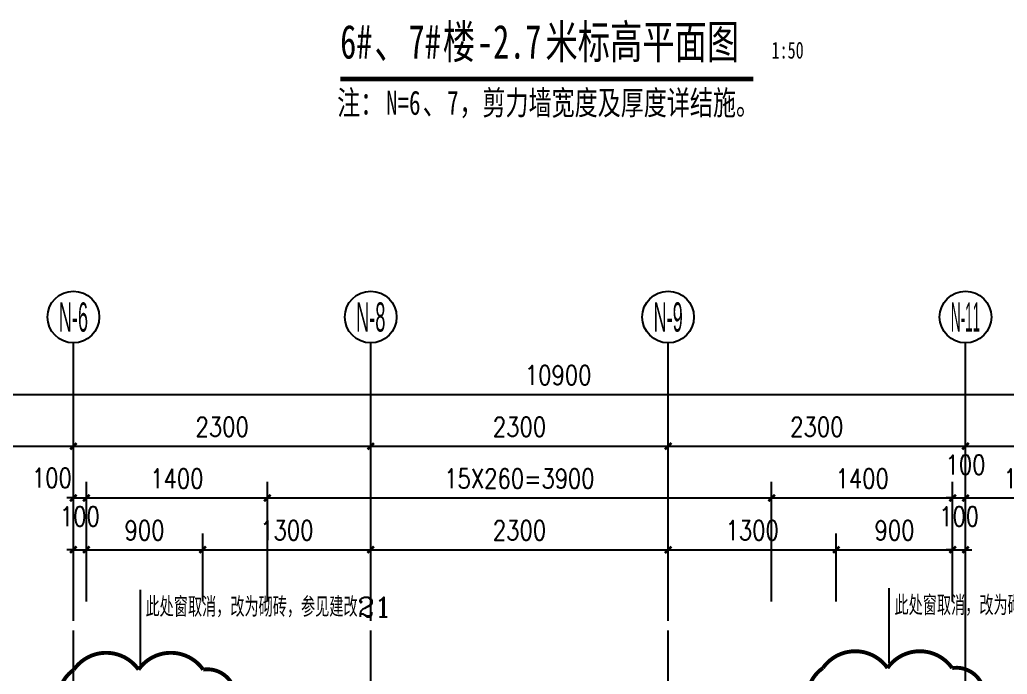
# Model space of a CAD drawing. Extents: x 718358 to 1668613, y -348838 to -159582.
# Drawn here: x 767048 to 774686, y -188466 to -183403 of the extents above; entities that cross this region are included whole.
import ezdxf
from ezdxf.enums import TextEntityAlignment as Align

# ---------------------------------------------------------------- set-up
doc = ezdxf.new("R2010")
doc.units = 0
doc.header["$LTSCALE"] = 1000
doc.linetypes.add('DOTE', pattern=[2.42, 2, -0.2, 0.02, -0.2])
for name, color, linetype in [('变更', 6, 'Continuous'), ('建-尺寸', 73, 'Continuous'), ('建-符号', 3, 'Continuous'), ('建-符号说明', 7, 'Continuous'), ('建-轴标', 3, 'Continuous'), ('建-轴网', 14, 'DOTE')]:
    doc.layers.add(name, color=color, linetype=linetype)
doc.styles.add('_TCH_AXIS', font='gt宽度调整.shx', dxfattribs={"bigfont": 'gt国标汉字.shx'})
doc.styles.add('_TCH_LABEL', font='COMPLEX', dxfattribs={"bigfont": 'GBCBIG'})
doc.styles.add('DIM_FONT', font='SIMPLEX.shx', dxfattribs={"width": 0.8, "bigfont": 'GBCBIG.shx'})
doc.styles.add('黑体字', font='simhei.ttf', dxfattribs={"width": 0.7})
doc.dimstyles.new('DIMN50', dxfattribs={"dimscale": 0.5, "dimtxt": 300, "dimasz": 100, "dimexe": 250, "dimexo": 300, "dimgap": 150, "dimtad": 1, "dimdec": 0, "dimzin": 0, "dimdsep": 46, "dimtxsty": 'DIM_FONT', "dimblk": 'ARCHTICK', "dimcen": 0.09, "dimdle": 1, "dimclrt": 7, "dimazin": 2, "dimtfac": 1, "dimtdec": 0, "dimtix": 1, "dimtmove": 2, "dimatfit": 3, "dimldrblk": 'ARCHTICK', "dimfxl": 1, "dimtolj": 1, "dimtzin": 0, "dimarcsym": 0})

# ---------------------------------------------------------------- blocks, each defined once
blk = doc.blocks.new('_ArchTick')
at = {"color": 0, "linetype": 'ByBlock', "const_width": 0.4}
blk.add_lwpolyline([(-0.5, -0.5), (0.5, 0.5)], dxfattribs=at)
blk = doc.blocks.new('*D1265')
at = {"layer": 'Defpoints', "color": 0, "transparency": 16777216}
for p in [(776662.9, -186302.4), (765762.8, -188052.4), (776662.9, -188052.4)]:
    blk.add_point(p, dxfattribs=at)
at = {"layer": '建-尺寸', "color": 0, "lineweight": -2, "transparency": 16777216}
for p, q in [((765762.8, -187902.4), (765762.8, -186177.4)), ((776662.9, -187902.4), (776662.9, -186177.4)), ((765762.3, -186302.4), (776663.4, -186302.4))]:
    blk.add_line(p, q, dxfattribs=at)
at = {"layer": '建-尺寸', "color": 0, "lineweight": -2, "transparency": 16777216, "xscale": 50, "yscale": 50, "zscale": 50, "rotation": 180}
blk.add_blockref('_ArchTick', (765762.8, -186302.4), dxfattribs=at)
at = {"layer": '建-尺寸', "color": 0, "lineweight": -2, "transparency": 16777216, "xscale": 50, "yscale": 50, "zscale": 50}
blk.add_blockref('_ArchTick', (776662.9, -186302.4), dxfattribs=at)
at = {"layer": '建-尺寸', "color": 7, "transparency": 16777216, "insert": (771212.9, -186152.4), "char_height": 150, "attachment_point": 5, "style": 'DIM_FONT'}
blk.add_mtext('\\A1;10900', dxfattribs=at)
blk = doc.blocks.new('*D1266')
at = {"layer": 'Defpoints', "color": 0, "transparency": 16777216}
for p in [(776662.9, -186702.4), (774362.8, -188052.4), (776662.9, -188052.4)]:
    blk.add_point(p, dxfattribs=at)
at = {"layer": '建-尺寸', "color": 0, "lineweight": -2, "transparency": 16777216}
for p, q in [((774362.8, -187902.4), (774362.8, -186577.4)), ((776662.9, -187902.4), (776662.9, -186577.4)), ((774362.3, -186702.4), (776663.4, -186702.4))]:
    blk.add_line(p, q, dxfattribs=at)
at = {"layer": '建-尺寸', "color": 0, "lineweight": -2, "transparency": 16777216, "xscale": 50, "yscale": 50, "zscale": 50, "rotation": 180}
blk.add_blockref('_ArchTick', (774362.8, -186702.4), dxfattribs=at)
at = {"layer": '建-尺寸', "color": 0, "lineweight": -2, "transparency": 16777216, "xscale": 50, "yscale": 50, "zscale": 50}
blk.add_blockref('_ArchTick', (776662.9, -186702.4), dxfattribs=at)
at = {"layer": '建-尺寸', "color": 7, "transparency": 16777216, "insert": (775512.9, -186552.4), "char_height": 150, "attachment_point": 5, "style": 'DIM_FONT'}
blk.add_mtext('\\A1;2300', dxfattribs=at)
blk = doc.blocks.new('*D1267')
at = {"layer": 'Defpoints', "color": 0, "transparency": 16777216}
for p in [(774362.8, -186702.4), (772063.2, -188052.4), (774362.8, -188052.4)]:
    blk.add_point(p, dxfattribs=at)
at = {"layer": '建-尺寸', "color": 0, "lineweight": -2, "transparency": 16777216}
for p, q in [((772063.2, -187902.4), (772063.2, -186577.4)), ((774362.8, -187902.4), (774362.8, -186577.4)), ((772062.7, -186702.4), (774363.3, -186702.4))]:
    blk.add_line(p, q, dxfattribs=at)
at = {"layer": '建-尺寸', "color": 0, "lineweight": -2, "transparency": 16777216, "xscale": 50, "yscale": 50, "zscale": 50, "rotation": 180}
blk.add_blockref('_ArchTick', (772063.2, -186702.4), dxfattribs=at)
at = {"layer": '建-尺寸', "color": 0, "lineweight": -2, "transparency": 16777216, "xscale": 50, "yscale": 50, "zscale": 50}
blk.add_blockref('_ArchTick', (774362.8, -186702.4), dxfattribs=at)
at = {"layer": '建-尺寸', "color": 7, "transparency": 16777216, "insert": (773213, -186552.4), "char_height": 150, "attachment_point": 5, "style": 'DIM_FONT'}
blk.add_mtext('\\A1;2300', dxfattribs=at)
blk = doc.blocks.new('*D1268')
at = {"layer": 'Defpoints', "color": 0, "transparency": 16777216}
for p in [(772063.2, -186702.4), (769762.8, -188052.4), (772063.2, -188052.4)]:
    blk.add_point(p, dxfattribs=at)
at = {"layer": '建-尺寸', "color": 0, "lineweight": -2, "transparency": 16777216}
for p, q in [((769762.8, -187902.4), (769762.8, -186577.4)), ((772063.2, -187902.4), (772063.2, -186577.4)), ((769762.3, -186702.4), (772063.7, -186702.4))]:
    blk.add_line(p, q, dxfattribs=at)
at = {"layer": '建-尺寸', "color": 0, "lineweight": -2, "transparency": 16777216, "xscale": 50, "yscale": 50, "zscale": 50, "rotation": 180}
blk.add_blockref('_ArchTick', (769762.8, -186702.4), dxfattribs=at)
at = {"layer": '建-尺寸', "color": 0, "lineweight": -2, "transparency": 16777216, "xscale": 50, "yscale": 50, "zscale": 50}
blk.add_blockref('_ArchTick', (772063.2, -186702.4), dxfattribs=at)
at = {"layer": '建-尺寸', "color": 7, "transparency": 16777216, "insert": (770913, -186552.4), "char_height": 150, "attachment_point": 5, "style": 'DIM_FONT'}
blk.add_mtext('\\A1;2300', dxfattribs=at)
blk = doc.blocks.new('*D1269')
at = {"layer": 'Defpoints', "color": 0, "transparency": 16777216}
for p in [(769762.8, -186702.4), (767462.9, -188052.4), (769762.8, -188052.4)]:
    blk.add_point(p, dxfattribs=at)
at = {"layer": '建-尺寸', "color": 0, "lineweight": -2, "transparency": 16777216}
for p, q in [((767462.9, -187902.4), (767462.9, -186577.4)), ((769762.8, -187902.4), (769762.8, -186577.4)), ((767462.4, -186702.4), (769763.3, -186702.4))]:
    blk.add_line(p, q, dxfattribs=at)
at = {"layer": '建-尺寸', "color": 0, "lineweight": -2, "transparency": 16777216, "xscale": 50, "yscale": 50, "zscale": 50, "rotation": 180}
blk.add_blockref('_ArchTick', (767462.9, -186702.4), dxfattribs=at)
at = {"layer": '建-尺寸', "color": 0, "lineweight": -2, "transparency": 16777216, "xscale": 50, "yscale": 50, "zscale": 50}
blk.add_blockref('_ArchTick', (769762.8, -186702.4), dxfattribs=at)
at = {"layer": '建-尺寸', "color": 7, "transparency": 16777216, "insert": (768612.8, -186552.4), "char_height": 150, "attachment_point": 5, "style": 'DIM_FONT'}
blk.add_mtext('\\A1;2300', dxfattribs=at)
blk = doc.blocks.new('*D1270')
at = {"layer": 'Defpoints', "color": 0, "transparency": 16777216}
for p in [(767462.9, -186702.4), (765762.8, -188052.4), (767462.9, -188052.4)]:
    blk.add_point(p, dxfattribs=at)
at = {"layer": '建-尺寸', "color": 0, "lineweight": -2, "transparency": 16777216}
for p, q in [((765762.8, -187902.4), (765762.8, -186577.4)), ((767462.9, -187902.4), (767462.9, -186577.4)), ((765762.3, -186702.4), (767463.4, -186702.4))]:
    blk.add_line(p, q, dxfattribs=at)
at = {"layer": '建-尺寸', "color": 0, "lineweight": -2, "transparency": 16777216, "xscale": 50, "yscale": 50, "zscale": 50, "rotation": 180}
blk.add_blockref('_ArchTick', (765762.8, -186702.4), dxfattribs=at)
at = {"layer": '建-尺寸', "color": 0, "lineweight": -2, "transparency": 16777216, "xscale": 50, "yscale": 50, "zscale": 50}
blk.add_blockref('_ArchTick', (767462.9, -186702.4), dxfattribs=at)
at = {"layer": '建-尺寸', "color": 7, "transparency": 16777216, "insert": (766612.8, -186552.4), "char_height": 150, "attachment_point": 5, "style": 'DIM_FONT'}
blk.add_mtext('\\A1;1700', dxfattribs=at)
blk = doc.blocks.new('*D1272')
at = {"layer": 'Defpoints', "color": 0, "transparency": 16777216}
for p in [(775362.8, -187102.4), (774363, -188052.4), (775362.8, -188052.4)]:
    blk.add_point(p, dxfattribs=at)
at = {"layer": '建-尺寸', "color": 0, "lineweight": -2, "transparency": 16777216}
for p, q in [((774363, -187902.4), (774363, -186977.4)), ((775362.8, -187902.4), (775362.8, -186977.4)), ((774362.5, -187102.4), (775363.3, -187102.4))]:
    blk.add_line(p, q, dxfattribs=at)
at = {"layer": '建-尺寸', "color": 0, "lineweight": -2, "transparency": 16777216, "xscale": 50, "yscale": 50, "zscale": 50, "rotation": 180}
blk.add_blockref('_ArchTick', (774363, -187102.4), dxfattribs=at)
at = {"layer": '建-尺寸', "color": 0, "lineweight": -2, "transparency": 16777216, "xscale": 50, "yscale": 50, "zscale": 50}
blk.add_blockref('_ArchTick', (775362.8, -187102.4), dxfattribs=at)
at = {"layer": '建-尺寸', "color": 7, "transparency": 16777216, "insert": (774862.9, -186952.4), "char_height": 150, "attachment_point": 5, "style": 'DIM_FONT'}
blk.add_mtext('\\A1;1000', dxfattribs=at)
blk = doc.blocks.new('*D1273')
at = {"layer": 'Defpoints', "color": 0, "transparency": 16777216}
for p in [(774363, -187102.4), (774262.8, -188052.4), (774363, -188052.4)]:
    blk.add_point(p, dxfattribs=at)
at = {"layer": '建-尺寸', "color": 0, "lineweight": -2, "transparency": 16777216}
for p, q in [((774262.8, -187902.4), (774262.8, -186977.4)), ((774363, -187902.4), (774363, -186977.4)), ((774262.8, -187102.4), (774212.8, -187102.4)), ((774262.8, -187102.4), (774363, -187102.4)), ((774363, -187102.4), (774413, -187102.4))]:
    blk.add_line(p, q, dxfattribs=at)
at = {"layer": '建-尺寸', "color": 0, "lineweight": -2, "transparency": 16777216, "xscale": 50, "yscale": 50, "zscale": 50}
blk.add_blockref('_ArchTick', (774262.8, -187102.4), dxfattribs=at)
at = {"layer": '建-尺寸', "color": 0, "lineweight": -2, "transparency": 16777216, "xscale": 50, "yscale": 50, "zscale": 50, "rotation": 180}
blk.add_blockref('_ArchTick', (774363, -187102.4), dxfattribs=at)
at = {"layer": '建-尺寸', "color": 7, "transparency": 16777216, "insert": (774362.9, -186844.9), "char_height": 150, "attachment_point": 5, "style": 'DIM_FONT'}
blk.add_mtext('\\A1;100', dxfattribs=at)
blk = doc.blocks.new('*D1274')
at = {"layer": 'Defpoints', "color": 0, "transparency": 16777216}
for p in [(774262.8, -187102.4), (772862.9, -188052.4), (774262.8, -188052.4)]:
    blk.add_point(p, dxfattribs=at)
at = {"layer": '建-尺寸', "color": 0, "lineweight": -2, "transparency": 16777216}
for p, q in [((772862.9, -187902.4), (772862.9, -186977.4)), ((774262.8, -187902.4), (774262.8, -186977.4)), ((772862.4, -187102.4), (774263.3, -187102.4))]:
    blk.add_line(p, q, dxfattribs=at)
at = {"layer": '建-尺寸', "color": 0, "lineweight": -2, "transparency": 16777216, "xscale": 50, "yscale": 50, "zscale": 50, "rotation": 180}
blk.add_blockref('_ArchTick', (772862.9, -187102.4), dxfattribs=at)
at = {"layer": '建-尺寸', "color": 0, "lineweight": -2, "transparency": 16777216, "xscale": 50, "yscale": 50, "zscale": 50}
blk.add_blockref('_ArchTick', (774262.8, -187102.4), dxfattribs=at)
at = {"layer": '建-尺寸', "color": 7, "transparency": 16777216, "insert": (773562.8, -186952.4), "char_height": 150, "attachment_point": 5, "style": 'DIM_FONT'}
blk.add_mtext('\\A1;1400', dxfattribs=at)
blk = doc.blocks.new('*D1275')
at = {"layer": 'Defpoints', "color": 0, "transparency": 16777216}
for p in [(772862.9, -187102.4), (768962.9, -188052.4), (772862.9, -188052.4)]:
    blk.add_point(p, dxfattribs=at)
at = {"layer": '建-尺寸', "color": 0, "lineweight": -2, "transparency": 16777216}
for p, q in [((768962.9, -187902.4), (768962.9, -186977.4)), ((772862.9, -187902.4), (772862.9, -186977.4)), ((768962.4, -187102.4), (772863.4, -187102.4))]:
    blk.add_line(p, q, dxfattribs=at)
at = {"layer": '建-尺寸', "color": 0, "lineweight": -2, "transparency": 16777216, "xscale": 50, "yscale": 50, "zscale": 50, "rotation": 180}
blk.add_blockref('_ArchTick', (768962.9, -187102.4), dxfattribs=at)
at = {"layer": '建-尺寸', "color": 0, "lineweight": -2, "transparency": 16777216, "xscale": 50, "yscale": 50, "zscale": 50}
blk.add_blockref('_ArchTick', (772862.9, -187102.4), dxfattribs=at)
at = {"layer": '建-尺寸', "color": 7, "transparency": 16777216, "insert": (770912.9, -186952.4), "char_height": 150, "attachment_point": 5, "style": 'DIM_FONT'}
blk.add_mtext('\\A1;15X260=3900', dxfattribs=at)
blk = doc.blocks.new('*D1276')
at = {"layer": 'Defpoints', "color": 0, "transparency": 16777216}
for p in [(768962.9, -187102.4), (767562.9, -188052.4), (768962.9, -188052.4)]:
    blk.add_point(p, dxfattribs=at)
at = {"layer": '建-尺寸', "color": 0, "lineweight": -2, "transparency": 16777216}
for p, q in [((767562.9, -187902.4), (767562.9, -186977.4)), ((768962.9, -187902.4), (768962.9, -186977.4)), ((767562.4, -187102.4), (768963.4, -187102.4))]:
    blk.add_line(p, q, dxfattribs=at)
at = {"layer": '建-尺寸', "color": 0, "lineweight": -2, "transparency": 16777216, "xscale": 50, "yscale": 50, "zscale": 50, "rotation": 180}
blk.add_blockref('_ArchTick', (767562.9, -187102.4), dxfattribs=at)
at = {"layer": '建-尺寸', "color": 0, "lineweight": -2, "transparency": 16777216, "xscale": 50, "yscale": 50, "zscale": 50}
blk.add_blockref('_ArchTick', (768962.9, -187102.4), dxfattribs=at)
at = {"layer": '建-尺寸', "color": 7, "transparency": 16777216, "insert": (768262.9, -186952.4), "char_height": 150, "attachment_point": 5, "style": 'DIM_FONT'}
blk.add_mtext('\\A1;1400', dxfattribs=at)
blk = doc.blocks.new('*D1277')
at = {"layer": 'Defpoints', "color": 0, "transparency": 16777216}
for p in [(767562.9, -187102.4), (767462.9, -188052.4), (767562.9, -188052.4)]:
    blk.add_point(p, dxfattribs=at)
at = {"layer": '建-尺寸', "color": 0, "lineweight": -2, "transparency": 16777216}
for p, q in [((767462.9, -187902.4), (767462.9, -186977.4)), ((767562.9, -187902.4), (767562.9, -186977.4)), ((767462.9, -187102.4), (767412.9, -187102.4)), ((767462.9, -187102.4), (767562.9, -187102.4)), ((767562.9, -187102.4), (767612.9, -187102.4))]:
    blk.add_line(p, q, dxfattribs=at)
at = {"layer": '建-尺寸', "color": 0, "lineweight": -2, "transparency": 16777216, "xscale": 50, "yscale": 50, "zscale": 50}
blk.add_blockref('_ArchTick', (767462.9, -187102.4), dxfattribs=at)
at = {"layer": '建-尺寸', "color": 0, "lineweight": -2, "transparency": 16777216, "xscale": 50, "yscale": 50, "zscale": 50, "rotation": 180}
blk.add_blockref('_ArchTick', (767562.9, -187102.4), dxfattribs=at)
at = {"layer": '建-尺寸', "color": 7, "transparency": 16777216, "insert": (767296.3, -186947.4), "char_height": 150, "attachment_point": 5, "style": 'DIM_FONT'}
blk.add_mtext('\\A1;100', dxfattribs=at)
blk = doc.blocks.new('*D1278')
at = {"layer": 'Defpoints', "color": 0, "transparency": 16777216}
for p in [(774363, -187502.4), (774262.9, -188052.4), (774363, -188052.4)]:
    blk.add_point(p, dxfattribs=at)
at = {"layer": '建-尺寸', "color": 0, "lineweight": -2, "transparency": 16777216}
for p, q in [((774262.9, -187902.4), (774262.9, -187377.4)), ((774363, -187902.4), (774363, -187377.4)), ((774262.9, -187502.4), (774212.9, -187502.4)), ((774262.9, -187502.4), (774363, -187502.4)), ((774363, -187502.4), (774413, -187502.4))]:
    blk.add_line(p, q, dxfattribs=at)
at = {"layer": '建-尺寸', "color": 0, "lineweight": -2, "transparency": 16777216, "xscale": 50, "yscale": 50, "zscale": 50}
blk.add_blockref('_ArchTick', (774262.9, -187502.4), dxfattribs=at)
at = {"layer": '建-尺寸', "color": 0, "lineweight": -2, "transparency": 16777216, "xscale": 50, "yscale": 50, "zscale": 50, "rotation": 180}
blk.add_blockref('_ArchTick', (774363, -187502.4), dxfattribs=at)
at = {"layer": '建-尺寸', "color": 7, "transparency": 16777216, "insert": (774312.9, -187244.9), "char_height": 150, "attachment_point": 5, "style": 'DIM_FONT'}
blk.add_mtext('\\A1;100', dxfattribs=at)
blk = doc.blocks.new('*D1279')
at = {"layer": 'Defpoints', "color": 0, "transparency": 16777216}
for p in [(774262.9, -187502.4), (773362.9, -188052.4), (774262.9, -188052.4)]:
    blk.add_point(p, dxfattribs=at)
at = {"layer": '建-尺寸', "color": 0, "lineweight": -2, "transparency": 16777216}
for p, q in [((773362.9, -187902.4), (773362.9, -187377.4)), ((774262.9, -187902.4), (774262.9, -187377.4)), ((773362.4, -187502.4), (774263.4, -187502.4))]:
    blk.add_line(p, q, dxfattribs=at)
at = {"layer": '建-尺寸', "color": 0, "lineweight": -2, "transparency": 16777216, "xscale": 50, "yscale": 50, "zscale": 50, "rotation": 180}
blk.add_blockref('_ArchTick', (773362.9, -187502.4), dxfattribs=at)
at = {"layer": '建-尺寸', "color": 0, "lineweight": -2, "transparency": 16777216, "xscale": 50, "yscale": 50, "zscale": 50}
blk.add_blockref('_ArchTick', (774262.9, -187502.4), dxfattribs=at)
at = {"layer": '建-尺寸', "color": 7, "transparency": 16777216, "insert": (773812.9, -187352.4), "char_height": 150, "attachment_point": 5, "style": 'DIM_FONT'}
blk.add_mtext('\\A1;900', dxfattribs=at)
blk = doc.blocks.new('*D1280')
at = {"layer": 'Defpoints', "color": 0, "transparency": 16777216}
for p in [(773362.9, -187502.4), (772062.9, -188052.4), (773362.9, -188052.4)]:
    blk.add_point(p, dxfattribs=at)
at = {"layer": '建-尺寸', "color": 0, "lineweight": -2, "transparency": 16777216}
for p, q in [((772062.9, -187902.4), (772062.9, -187377.4)), ((773362.9, -187902.4), (773362.9, -187377.4)), ((772062.4, -187502.4), (773363.4, -187502.4))]:
    blk.add_line(p, q, dxfattribs=at)
at = {"layer": '建-尺寸', "color": 0, "lineweight": -2, "transparency": 16777216, "xscale": 50, "yscale": 50, "zscale": 50, "rotation": 180}
blk.add_blockref('_ArchTick', (772062.9, -187502.4), dxfattribs=at)
at = {"layer": '建-尺寸', "color": 0, "lineweight": -2, "transparency": 16777216, "xscale": 50, "yscale": 50, "zscale": 50}
blk.add_blockref('_ArchTick', (773362.9, -187502.4), dxfattribs=at)
at = {"layer": '建-尺寸', "color": 7, "transparency": 16777216, "insert": (772712.9, -187352.4), "char_height": 150, "attachment_point": 5, "style": 'DIM_FONT'}
blk.add_mtext('\\A1;1300', dxfattribs=at)
blk = doc.blocks.new('*D1281')
at = {"layer": 'Defpoints', "color": 0, "transparency": 16777216}
for p in [(772062.9, -187502.4), (769762.9, -188052.4), (772062.9, -188052.4)]:
    blk.add_point(p, dxfattribs=at)
at = {"layer": '建-尺寸', "color": 0, "lineweight": -2, "transparency": 16777216}
for p, q in [((769762.9, -187902.4), (769762.9, -187377.4)), ((772062.9, -187902.4), (772062.9, -187377.4)), ((769762.4, -187502.4), (772063.4, -187502.4))]:
    blk.add_line(p, q, dxfattribs=at)
at = {"layer": '建-尺寸', "color": 0, "lineweight": -2, "transparency": 16777216, "xscale": 50, "yscale": 50, "zscale": 50, "rotation": 180}
blk.add_blockref('_ArchTick', (769762.9, -187502.4), dxfattribs=at)
at = {"layer": '建-尺寸', "color": 0, "lineweight": -2, "transparency": 16777216, "xscale": 50, "yscale": 50, "zscale": 50}
blk.add_blockref('_ArchTick', (772062.9, -187502.4), dxfattribs=at)
at = {"layer": '建-尺寸', "color": 7, "transparency": 16777216, "insert": (770912.9, -187352.4), "char_height": 150, "attachment_point": 5, "style": 'DIM_FONT'}
blk.add_mtext('\\A1;2300', dxfattribs=at)
blk = doc.blocks.new('*D1282')
at = {"layer": 'Defpoints', "color": 0, "transparency": 16777216}
for p in [(769762.9, -187502.4), (768462.9, -188052.4), (769762.9, -188052.4)]:
    blk.add_point(p, dxfattribs=at)
at = {"layer": '建-尺寸', "color": 0, "lineweight": -2, "transparency": 16777216}
for p, q in [((768462.9, -187902.4), (768462.9, -187377.4)), ((769762.9, -187902.4), (769762.9, -187377.4)), ((768462.4, -187502.4), (769763.4, -187502.4))]:
    blk.add_line(p, q, dxfattribs=at)
at = {"layer": '建-尺寸', "color": 0, "lineweight": -2, "transparency": 16777216, "xscale": 50, "yscale": 50, "zscale": 50, "rotation": 180}
blk.add_blockref('_ArchTick', (768462.9, -187502.4), dxfattribs=at)
at = {"layer": '建-尺寸', "color": 0, "lineweight": -2, "transparency": 16777216, "xscale": 50, "yscale": 50, "zscale": 50}
blk.add_blockref('_ArchTick', (769762.9, -187502.4), dxfattribs=at)
at = {"layer": '建-尺寸', "color": 7, "transparency": 16777216, "insert": (769112.9, -187352.4), "char_height": 150, "attachment_point": 5, "style": 'DIM_FONT'}
blk.add_mtext('\\A1;1300', dxfattribs=at)
blk = doc.blocks.new('*D1283')
at = {"layer": 'Defpoints', "color": 0, "transparency": 16777216}
for p in [(768462.9, -187502.4), (767562.9, -188052.4), (768462.9, -188052.4)]:
    blk.add_point(p, dxfattribs=at)
at = {"layer": '建-尺寸', "color": 0, "lineweight": -2, "transparency": 16777216}
for p, q in [((767562.9, -187902.4), (767562.9, -187377.4)), ((768462.9, -187902.4), (768462.9, -187377.4)), ((767562.4, -187502.4), (768463.4, -187502.4))]:
    blk.add_line(p, q, dxfattribs=at)
at = {"layer": '建-尺寸', "color": 0, "lineweight": -2, "transparency": 16777216, "xscale": 50, "yscale": 50, "zscale": 50, "rotation": 180}
blk.add_blockref('_ArchTick', (767562.9, -187502.4), dxfattribs=at)
at = {"layer": '建-尺寸', "color": 0, "lineweight": -2, "transparency": 16777216, "xscale": 50, "yscale": 50, "zscale": 50}
blk.add_blockref('_ArchTick', (768462.9, -187502.4), dxfattribs=at)
at = {"layer": '建-尺寸', "color": 7, "transparency": 16777216, "insert": (768012.9, -187352.4), "char_height": 150, "attachment_point": 5, "style": 'DIM_FONT'}
blk.add_mtext('\\A1;900', dxfattribs=at)
blk = doc.blocks.new('*D1284')
at = {"layer": 'Defpoints', "color": 0, "transparency": 16777216}
for p in [(767562.9, -187502.4), (767462.9, -188052.4), (767562.9, -188052.4)]:
    blk.add_point(p, dxfattribs=at)
at = {"layer": '建-尺寸', "color": 0, "lineweight": -2, "transparency": 16777216}
for p, q in [((767462.9, -187902.4), (767462.9, -187377.4)), ((767562.9, -187902.4), (767562.9, -187377.4)), ((767462.9, -187502.4), (767412.9, -187502.4)), ((767462.9, -187502.4), (767562.9, -187502.4)), ((767562.9, -187502.4), (767612.9, -187502.4))]:
    blk.add_line(p, q, dxfattribs=at)
at = {"layer": '建-尺寸', "color": 0, "lineweight": -2, "transparency": 16777216, "xscale": 50, "yscale": 50, "zscale": 50}
blk.add_blockref('_ArchTick', (767462.9, -187502.4), dxfattribs=at)
at = {"layer": '建-尺寸', "color": 0, "lineweight": -2, "transparency": 16777216, "xscale": 50, "yscale": 50, "zscale": 50, "rotation": 180}
blk.add_blockref('_ArchTick', (767562.9, -187502.4), dxfattribs=at)
at = {"layer": '建-尺寸', "color": 7, "transparency": 16777216, "insert": (767512.9, -187244.9), "char_height": 150, "attachment_point": 5, "style": 'DIM_FONT'}
blk.add_mtext('\\A1;100', dxfattribs=at)

msp = doc.modelspace()

# ---------------------------------------------------------------- linework, layer by layer
at = {"layer": '变更'}
for points in [[(767980.5, -188392), (767980.5, -187813)], [(773773.5, -188380), (773773.5, -187801)]]:
    msp.add_lwpolyline(points, dxfattribs=at)
at = {"layer": '变更', "const_width": 30}
for points in [[(773259.5, -188418, -0.520567), (773759.5, -188418, -0.520567), (774259.5, -188418, -0.520567), (774504, -188673.5, -0.520567), (774236.5, -188906, -0.520567), (773736.5, -188906, -0.520567), (773259.5, -188883, -0.520567)], [(767466.5, -188430, -0.520567), (767966.5, -188430, -0.520567), (768466.5, -188430, -0.520567), (768711, -188685.5, -0.520567), (768443.5, -188918, -0.520567), (767943.5, -188918, -0.520567), (767466.5, -188895, -0.520567)]]:
    msp.add_lwpolyline(points, format="xyb", close=True, dxfattribs=at)
at = {"layer": '建-符号', "const_width": 35}
msp.add_lwpolyline([(769526.3, -183860.6), (772722.4, -183860.6)], dxfattribs=at)
at = {"layer": '建-轴标'}
for p, q in [((767462.8, -188052.4), (767462.8, -185902.4)), ((769762.8, -188052.4), (769762.8, -185902.4)), ((772062.8, -188052.4), (772062.8, -185902.4)), ((774362.8, -188052.4), (774362.8, -185902.4))]:
    msp.add_line(p, q, dxfattribs=at)
for centre in [(767462.8, -185702.4), (769762.8, -185702.4), (772062.8, -185702.4), (774362.8, -185702.4)]:
    msp.add_circle(centre, 200, dxfattribs=at)
at = {"layer": '建-轴网'}
for p, q in [((767462.8, -194967.3), (767462.8, -188052.4)), ((769762.8, -194967.3), (769762.8, -188052.4)), ((772062.8, -194967.3), (772062.8, -188052.4)), ((774362.8, -194422.3), (774362.8, -188052.4))]:
    msp.add_line(p, q, dxfattribs=at)

# ---------------------------------------------------------------- texts
at = {"layer": '变更', "style": '_TCH_LABEL'}
for p in [(768020.5, -188021.4), (773813.5, -188009.4)]:
    msp.add_text('此处窗取消，改为砌砖，参见建改21', height=151.915, dxfattribs=at).set_placement(p)
at = {"layer": '建-符号说明', "style": '黑体字', "width": 0.7}
for s, height, p in [('6#', 261.39, (769526.3, -183703.4)), ('7#', 261.39, (770055.6, -183703.4)), ('楼', 261.4, (770320.2, -183703.4)), ('-2.7', 261.39, (770584.8, -183703.4)), ('米标高平面图', 261.39, (771114.1, -183703.4)), ('1:50', 130.7, (772862.4, -183703.4)), ('、', 261.4, (769790.9, -183703.4)), ('注：', 186.71, (769503.2, -184138.2)), ('N=6', 186.71, (769881.2, -184138.2)), ('7', 186.7, (770353.8, -184138.2)), ('，剪力墙宽度及厚度详结施。', 186.709, (770448.3, -184138.2)), ('、', 186.7, (770164.8, -184138.2))]:
    msp.add_text(s, height=height, dxfattribs=at).set_placement(p)
at = {"layer": '建-轴标', "style": '_TCH_AXIS'}
for s, width, p, p2 in [('N-6', 0.344262, (767349.7, -185815.6), (767576, -185815.6)), ('N-8', 0.33871, (769649.7, -185815.6), (769876, -185815.6)), ('N-9', 0.344262, (771949.7, -185815.6), (772176, -185815.6)), ('N-11', 0.304348, (774249.7, -185815.6), (774476, -185815.6))]:
    msp.add_text(s, height=226.27, dxfattribs=dict(at, width=width)).set_placement(p, p2, align=Align.FIT)

# ---------------------------------------------------------------- dimensions: what is measured, and where the dimension line sits
at = {"layer": '建-尺寸'}
for p1, p2, distance, picture, middle in [((765762.8, -188052.4), (776662.9, -188052.4), 1750, '*D1265', (771212.9, -186152.4)), ((765762.8, -188052.4), (767462.9, -188052.4), 1350, '*D1270', (766612.8, -186552.4)), ((767462.9, -188052.4), (769762.8, -188052.4), 1350, '*D1269', (768612.8, -186552.4)), ((769762.8, -188052.4), (772063.2, -188052.4), 1350, '*D1268', (770913, -186552.4)), ((772063.2, -188052.4), (774362.8, -188052.4), 1350, '*D1267', (773213, -186552.4)), ((774362.8, -188052.4), (776662.9, -188052.4), 1350, '*D1266', (775512.9, -186552.4)), ((767562.9, -188052.4), (768962.9, -188052.4), 950, '*D1276', (768262.9, -186952.4)), ((772862.9, -188052.4), (774262.8, -188052.4), 950, '*D1274', (773562.8, -186952.4)), ((774363, -188052.4), (775362.8, -188052.4), 950, '*D1272', (774862.9, -186952.4)), ((767562.9, -188052.4), (768462.9, -188052.4), 550, '*D1283', (768012.9, -187352.4)), ((768462.9, -188052.4), (769762.9, -188052.4), 550, '*D1282', (769112.9, -187352.4)), ((769762.9, -188052.4), (772062.9, -188052.4), 550, '*D1281', (770912.9, -187352.4)), ((772062.9, -188052.4), (773362.9, -188052.4), 550, '*D1280', (772712.9, -187352.4)), ((773362.9, -188052.4), (774262.9, -188052.4), 550, '*D1279', (773812.9, -187352.4))]:
    dim = msp.add_aligned_dim(p1=p1, p2=p2, distance=distance, dimstyle='DIMN50', dxfattribs=at)
    dim.commit()
    dim.dimension.update_dxf_attribs({"geometry": picture, "text_midpoint": middle})
for base, p1, p2, picture, middle in [((774363, -187102.4), (774262.8, -188052.4), (774363, -188052.4), '*D1273', (774362.9, -186844.9)), ((767562.9, -187102.4), (767462.9, -188052.4), (767562.9, -188052.4), '*D1277', (767296.3, -186947.4)), ((767562.9, -187502.4), (767462.9, -188052.4), (767562.9, -188052.4), '*D1284', (767512.9, -187244.9)), ((774363, -187502.4), (774262.9, -188052.4), (774363, -188052.4), '*D1278', (774312.9, -187244.9))]:
    dim = msp.add_linear_dim(base=base, p1=p1, p2=p2, angle=0, dimstyle='DIMN50', dxfattribs=at)
    dim.commit()
    dim.dimension.update_dxf_attribs({"geometry": picture, "text_midpoint": middle, "dimtype": 161})
dim = msp.add_aligned_dim(p1=(768962.9, -188052.4), p2=(772862.9, -188052.4), distance=950, text='15X260=3900', dimstyle='DIMN50', dxfattribs=at)
dim.commit()
dim.dimension.update_dxf_attribs({"geometry": '*D1275', "text_midpoint": (770912.9, -186952.4)})

doc.saveas('drawing.dxf')
